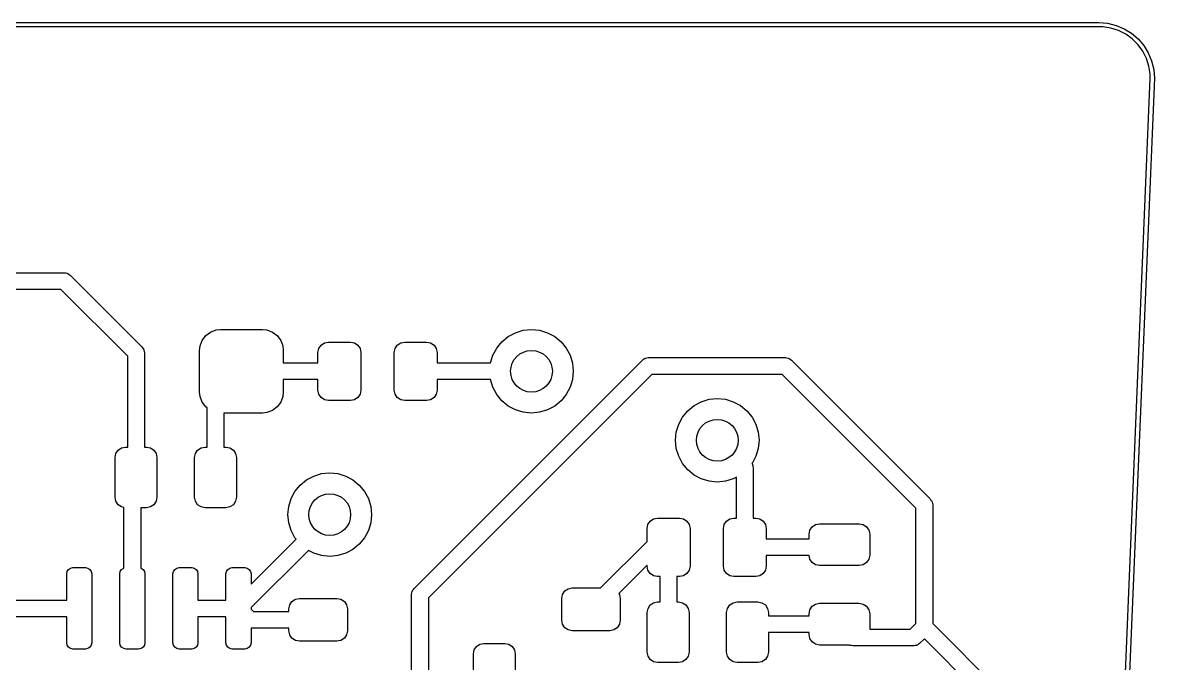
# Model space of a CAD drawing. Extents: x 5.2 to 6.82, y -5.24 to -1.89.
# Drawn here: x 5.751 to 6.817, y -2.495 to -1.892 of the extents above; entities that cross this region are included whole.
import ezdxf

# ---------------------------------------------------------------- set-up
doc = ezdxf.new("R2010")
doc.units = 0
doc.header["$MEASUREMENT"] = 0
doc.layers.add('BLACK', color=7, linetype='CONTINUOUS')

msp = doc.modelspace()

# ---------------------------------------------------------------- linework, layer by layer
at = {"layer": 'BLACK', "linetype": 'CONTINUOUS'}
for p, q in [((5.25473, -1.89161), (6.76443, -1.89161)), ((6.76443, -1.89555), (5.25473, -1.89555)), ((6.76443, -1.89161), (6.7726, -1.89225)), ((6.76823, -1.89555), (6.76443, -1.89555)), ((6.77573, -1.89674), (6.76823, -1.89555)), ((6.7726, -1.89225), (6.78057, -1.89417)), ((6.78296, -1.89908), (6.77573, -1.89674)), ((6.78057, -1.89417), (6.78814, -1.8973)), ((6.78814, -1.8973), (6.79512, -1.90158)), ((6.78973, -1.90253), (6.78296, -1.89908)), ((6.79588, -1.907), (6.78973, -1.90253)), ((6.79512, -1.90158), (6.80135, -1.9069)), ((6.80126, -1.91237), (6.79588, -1.907)), ((6.80135, -1.9069), (6.80667, -1.91313)), ((6.80572, -1.91852), (6.80126, -1.91237)), ((6.80917, -1.92529), (6.80572, -1.91852)), ((6.80667, -1.91313), (6.81096, -1.92012)), ((6.81152, -1.93252), (6.80917, -1.92529)), ((6.81096, -1.92012), (6.81409, -1.92769)), ((6.81409, -1.92769), (6.816, -1.93566)), ((6.81271, -1.94003), (6.81152, -1.93252)), ((6.816, -1.93566), (6.81665, -1.94383)), ((6.68062, -5.12168), (6.81271, -1.9438)), ((6.81665, -1.94391), (6.68447, -5.12373)), ((6.81271, -1.9438), (6.81271, -1.94003)), ((6.81665, -1.94383), (6.81663, -1.94387)), ((6.81663, -1.94387), (6.81665, -1.94391)), ((6.81665, -1.94383), (6.81665, -1.94383)), ((5.505, -2.12713), (5.79, -2.12713)), ((5.79, -2.12713), (5.79129, -2.12742)), ((5.79129, -2.12742), (5.7926, -2.12757)), ((5.7926, -2.12757), (5.79298, -2.12781)), ((5.79298, -2.12781), (5.79342, -2.12791)), ((5.79342, -2.12791), (5.79445, -2.12873)), ((5.79445, -2.12873), (5.79557, -2.12943)), ((5.79557, -2.12943), (5.86317, -2.19703)), ((5.78674, -2.14287), (5.50826, -2.14287)), ((5.84972, -2.20586), (5.78674, -2.14287)), ((5.92325, -2.1864), (5.92773, -2.18304)), ((5.92773, -2.18304), (5.93298, -2.18108)), ((5.93298, -2.18108), (5.93717, -2.18063)), ((5.93717, -2.18063), (5.97654, -2.18063)), ((5.97654, -2.18063), (5.98072, -2.18108)), ((5.98072, -2.18108), (5.98597, -2.18304)), ((5.98597, -2.18304), (5.99045, -2.1864)), ((6.20813, -2.18726), (6.21493, -2.18363)), ((6.21493, -2.18363), (6.22232, -2.18139)), ((6.22232, -2.18139), (6.23, -2.18063)), ((6.23, -2.18063), (6.23768, -2.18139)), ((6.23768, -2.18139), (6.24507, -2.18363)), ((6.24507, -2.18363), (6.25187, -2.18726)), ((5.91793, -2.19613), (5.91989, -2.19088)), ((5.91989, -2.19088), (5.92325, -2.1864)), ((5.99045, -2.1864), (5.99381, -2.19088)), ((5.99381, -2.19088), (5.99577, -2.19613)), ((6.02965, -2.19852), (6.03178, -2.19532)), ((6.03178, -2.19532), (6.03497, -2.19319)), ((6.03497, -2.19319), (6.03874, -2.19244)), ((6.03874, -2.19244), (6.05941, -2.19244)), ((6.05941, -2.19244), (6.06318, -2.19319)), ((6.06318, -2.19319), (6.06637, -2.19532)), ((6.06637, -2.19532), (6.0685, -2.19852)), ((6.1015, -2.19852), (6.10363, -2.19532)), ((6.10363, -2.19532), (6.10682, -2.19319)), ((6.10682, -2.19319), (6.11059, -2.19244)), ((6.11059, -2.19244), (6.13126, -2.19244)), ((6.13126, -2.19244), (6.13503, -2.19319)), ((6.13503, -2.19319), (6.13822, -2.19532)), ((6.13822, -2.19532), (6.14035, -2.19852)), ((6.19726, -2.19813), (6.20216, -2.19216)), ((6.20216, -2.19216), (6.20813, -2.18726)), ((6.25187, -2.18726), (6.25784, -2.19216)), ((6.25784, -2.19216), (6.26274, -2.19813)), ((5.84972, -2.29146), (5.84972, -2.20586)), ((5.86317, -2.19703), (5.86387, -2.19815)), ((5.86387, -2.19815), (5.86469, -2.19918)), ((5.86469, -2.19918), (5.86479, -2.19962)), ((5.86479, -2.19962), (5.86503, -2.2)), ((5.86503, -2.2), (5.86518, -2.20131)), ((5.86518, -2.20131), (5.86547, -2.2026)), ((5.86547, -2.2026), (5.86547, -2.29146)), ((5.91748, -2.20031), (5.91793, -2.19613)), ((5.91748, -2.23969), (5.91748, -2.20031)), ((5.99577, -2.19613), (5.99622, -2.20031)), ((5.99622, -2.20031), (5.99622, -2.21213)), ((6.0289, -2.20228), (6.02965, -2.19852)), ((6.0289, -2.21213), (6.0289, -2.20228)), ((6.0685, -2.19852), (6.06925, -2.20228)), ((6.06925, -2.20228), (6.06925, -2.23772)), ((6.10075, -2.20228), (6.1015, -2.19852)), ((6.10075, -2.23772), (6.10075, -2.20228)), ((6.14035, -2.19852), (6.1411, -2.20228)), ((6.1411, -2.20228), (6.1411, -2.21213)), ((6.19145, -2.21213), (6.19363, -2.20493)), ((6.19363, -2.20493), (6.19726, -2.19813)), ((6.26274, -2.19813), (6.26637, -2.20493)), ((6.26637, -2.20493), (6.26861, -2.21232)), ((5.99622, -2.21213), (6.0289, -2.21213)), ((6.11943, -2.42443), (6.33443, -2.20943)), ((6.1411, -2.21213), (6.19145, -2.21213)), ((6.26861, -2.21232), (6.26937, -2.22)), ((6.33443, -2.20943), (6.33555, -2.20873)), ((6.33555, -2.20873), (6.33658, -2.20791)), ((6.33658, -2.20791), (6.33702, -2.20781)), ((6.33702, -2.20781), (6.3374, -2.20757)), ((6.3374, -2.20757), (6.33871, -2.20742)), ((6.33871, -2.20742), (6.34, -2.20713)), ((6.34, -2.20713), (6.46925, -2.20713)), ((6.46925, -2.20713), (6.47054, -2.20742)), ((6.47054, -2.20742), (6.47185, -2.20757)), ((6.47185, -2.20757), (6.47223, -2.20781)), ((6.47223, -2.20781), (6.47267, -2.20791)), ((6.47267, -2.20791), (6.4737, -2.20873)), ((6.4737, -2.20873), (6.47482, -2.20943)), ((6.47482, -2.20943), (6.60557, -2.34018)), ((6.34326, -2.22287), (6.13287, -2.43326)), ((6.26861, -2.22768), (6.26637, -2.23507)), ((6.26937, -2.22), (6.26861, -2.22768)), ((6.46599, -2.22287), (6.34326, -2.22287)), ((6.59213, -2.34901), (6.46599, -2.22287)), ((6.0289, -2.22787), (5.99622, -2.22787)), ((5.99622, -2.22787), (5.99622, -2.23969)), ((6.0289, -2.23772), (6.0289, -2.22787)), ((6.02965, -2.24148), (6.0289, -2.23772)), ((6.06925, -2.23772), (6.0685, -2.24148)), ((6.1015, -2.24148), (6.10075, -2.23772)), ((6.1411, -2.23772), (6.14035, -2.24148)), ((6.19145, -2.22787), (6.1411, -2.22787)), ((6.1411, -2.22787), (6.1411, -2.23772)), ((6.19363, -2.23507), (6.19145, -2.22787)), ((6.19726, -2.24187), (6.19363, -2.23507)), ((6.26637, -2.23507), (6.26274, -2.24187)), ((5.91793, -2.24387), (5.91748, -2.23969)), ((5.91989, -2.24912), (5.91793, -2.24387)), ((5.99577, -2.24387), (5.99381, -2.24912)), ((5.99622, -2.23969), (5.99577, -2.24387)), ((6.03178, -2.24468), (6.02965, -2.24148)), ((6.03497, -2.24681), (6.03178, -2.24468)), ((6.03874, -2.24756), (6.03497, -2.24681)), ((6.05941, -2.24756), (6.03874, -2.24756)), ((6.06318, -2.24681), (6.05941, -2.24756)), ((6.06637, -2.24468), (6.06318, -2.24681)), ((6.0685, -2.24148), (6.06637, -2.24468)), ((6.10363, -2.24468), (6.1015, -2.24148)), ((6.10682, -2.24681), (6.10363, -2.24468)), ((6.11059, -2.24756), (6.10682, -2.24681)), ((6.13126, -2.24756), (6.11059, -2.24756)), ((6.13503, -2.24681), (6.13126, -2.24756)), ((6.13822, -2.24468), (6.13503, -2.24681)), ((6.14035, -2.24148), (6.13822, -2.24468)), ((6.20216, -2.24784), (6.19726, -2.24187)), ((6.20813, -2.25274), (6.20216, -2.24784)), ((6.25784, -2.24784), (6.25187, -2.25274)), ((6.26274, -2.24187), (6.25784, -2.24784)), ((6.38313, -2.25226), (6.38993, -2.24863)), ((6.38993, -2.24863), (6.39732, -2.24639)), ((6.39732, -2.24639), (6.405, -2.24563)), ((6.405, -2.24563), (6.41268, -2.24639)), ((6.41268, -2.24639), (6.42007, -2.24863)), ((6.42007, -2.24863), (6.42687, -2.25226)), ((5.92325, -2.2536), (5.91989, -2.24912)), ((5.92453, -2.25456), (5.92325, -2.2536)), ((5.92453, -2.29146), (5.92453, -2.25456)), ((5.97654, -2.25937), (5.94028, -2.25937)), ((5.94028, -2.25937), (5.94028, -2.29146)), ((5.98072, -2.25892), (5.97654, -2.25937)), ((5.98597, -2.25696), (5.98072, -2.25892)), ((5.99045, -2.2536), (5.98597, -2.25696)), ((5.99381, -2.24912), (5.99045, -2.2536)), ((6.21493, -2.25637), (6.20813, -2.25274)), ((6.22232, -2.25861), (6.21493, -2.25637)), ((6.23, -2.25937), (6.22232, -2.25861)), ((6.23768, -2.25861), (6.23, -2.25937)), ((6.24507, -2.25637), (6.23768, -2.25861)), ((6.25187, -2.25274), (6.24507, -2.25637)), ((6.37226, -2.26313), (6.37716, -2.25716)), ((6.37716, -2.25716), (6.38313, -2.25226)), ((6.42687, -2.25226), (6.43284, -2.25716)), ((6.43284, -2.25716), (6.43774, -2.26313)), ((6.36639, -2.27732), (6.36863, -2.26993)), ((6.36863, -2.26993), (6.37226, -2.26313)), ((6.43774, -2.26313), (6.44137, -2.26993)), ((6.44137, -2.26993), (6.44361, -2.27732)), ((6.36563, -2.285), (6.36639, -2.27732)), ((6.44361, -2.27732), (6.44437, -2.285)), ((5.84399, -2.29221), (5.84776, -2.29146)), ((5.84776, -2.29146), (5.84972, -2.29146)), ((5.86547, -2.29146), (5.86744, -2.29146)), ((5.86744, -2.29146), (5.87121, -2.29221)), ((5.91879, -2.29221), (5.92256, -2.29146)), ((5.92256, -2.29146), (5.92453, -2.29146)), ((5.94028, -2.29146), (5.94224, -2.29146)), ((5.94224, -2.29146), (5.94601, -2.29221)), ((6.36639, -2.29268), (6.36563, -2.285)), ((6.44437, -2.285), (6.44361, -2.29268)), ((5.83791, -2.3013), (5.83866, -2.29753)), ((5.83791, -2.3387), (5.83791, -2.3013)), ((5.83866, -2.29753), (5.8408, -2.29434)), ((5.8408, -2.29434), (5.84399, -2.29221)), ((5.87121, -2.29221), (5.8744, -2.29434)), ((5.8744, -2.29434), (5.87653, -2.29753)), ((5.87653, -2.29753), (5.87728, -2.3013)), ((5.87728, -2.3013), (5.87728, -2.3387)), ((5.91272, -2.3013), (5.91347, -2.29753)), ((5.91272, -2.3387), (5.91272, -2.3013)), ((5.91347, -2.29753), (5.9156, -2.29434)), ((5.9156, -2.29434), (5.91879, -2.29221)), ((5.94601, -2.29221), (5.9492, -2.29434)), ((5.9492, -2.29434), (5.95134, -2.29753)), ((5.95134, -2.29753), (5.95209, -2.3013)), ((5.95209, -2.3013), (5.95209, -2.3387)), ((6.36863, -2.30007), (6.36639, -2.29268)), ((6.37226, -2.30687), (6.36863, -2.30007)), ((6.44137, -2.30007), (6.43774, -2.30687)), ((6.44361, -2.29268), (6.44137, -2.30007)), ((6.37716, -2.31284), (6.37226, -2.30687)), ((6.38313, -2.31774), (6.37716, -2.31284)), ((6.43774, -2.30687), (6.43763, -2.307)), ((6.43763, -2.307), (6.43809, -2.30758)), ((6.43809, -2.30758), (6.43819, -2.30802)), ((6.43819, -2.30802), (6.43843, -2.3084)), ((6.43843, -2.3084), (6.43858, -2.30971)), ((6.43858, -2.30971), (6.43887, -2.311)), ((6.43887, -2.311), (6.43887, -2.35819)), ((6.01216, -2.32716), (6.01813, -2.32226)), ((6.01813, -2.32226), (6.02493, -2.31863)), ((6.02493, -2.31863), (6.03232, -2.31639)), ((6.03232, -2.31639), (6.04, -2.31563)), ((6.04, -2.31563), (6.04768, -2.31639)), ((6.04768, -2.31639), (6.05507, -2.31863)), ((6.05507, -2.31863), (6.06187, -2.32226)), ((6.06187, -2.32226), (6.06784, -2.32716)), ((6.38993, -2.32137), (6.38313, -2.31774)), ((6.39732, -2.32361), (6.38993, -2.32137)), ((6.405, -2.32437), (6.39732, -2.32361)), ((6.41268, -2.32361), (6.405, -2.32437)), ((6.42007, -2.32137), (6.41268, -2.32361)), ((6.42313, -2.31974), (6.42007, -2.32137)), ((6.42313, -2.35819), (6.42313, -2.31974)), ((6.00363, -2.33993), (6.00726, -2.33313)), ((6.00726, -2.33313), (6.01216, -2.32716)), ((6.06784, -2.32716), (6.07274, -2.33313)), ((6.07274, -2.33313), (6.07637, -2.33993)), ((5.83866, -2.34247), (5.83791, -2.3387)), ((5.8408, -2.34566), (5.83866, -2.34247)), ((5.87653, -2.34247), (5.8744, -2.34566)), ((5.87728, -2.3387), (5.87653, -2.34247)), ((5.91347, -2.34247), (5.91272, -2.3387)), ((5.9156, -2.34566), (5.91347, -2.34247)), ((5.95134, -2.34247), (5.9492, -2.34566)), ((5.95209, -2.3387), (5.95134, -2.34247)), ((6.00139, -2.34732), (6.00363, -2.33993)), ((6.07637, -2.33993), (6.07861, -2.34732)), ((6.60557, -2.34018), (6.60627, -2.3413)), ((6.60627, -2.3413), (6.60709, -2.34233)), ((6.60709, -2.34233), (6.60719, -2.34277)), ((6.60719, -2.34277), (6.60743, -2.34315)), ((6.60743, -2.34315), (6.60758, -2.34446)), ((6.60758, -2.34446), (6.60787, -2.34575)), ((5.84399, -2.34779), (5.8408, -2.34566)), ((5.8462, -2.34823), (5.84399, -2.34779)), ((5.8462, -2.40531), (5.8462, -2.34823)), ((5.86744, -2.34854), (5.86195, -2.34854)), ((5.86195, -2.34854), (5.86195, -2.40531)), ((5.87121, -2.34779), (5.86744, -2.34854)), ((5.8744, -2.34566), (5.87121, -2.34779)), ((5.91879, -2.34779), (5.9156, -2.34566)), ((5.92256, -2.34854), (5.91879, -2.34779)), ((5.94224, -2.34854), (5.92256, -2.34854)), ((5.94601, -2.34779), (5.94224, -2.34854)), ((5.9492, -2.34566), (5.94601, -2.34779)), ((6.00063, -2.355), (6.00139, -2.34732)), ((6.00139, -2.36268), (6.00063, -2.355)), ((6.07861, -2.34732), (6.07937, -2.355)), ((6.07937, -2.355), (6.07861, -2.36268)), ((6.59213, -2.45749), (6.59213, -2.34901)), ((6.60787, -2.34575), (6.60787, -2.45749)), ((6.00363, -2.37007), (6.00139, -2.36268)), ((6.07861, -2.36268), (6.07637, -2.37007)), ((6.33897, -2.36803), (6.33972, -2.36426)), ((6.33972, -2.36426), (6.34186, -2.36107)), ((6.34186, -2.36107), (6.34505, -2.35894)), ((6.34505, -2.35894), (6.34881, -2.35819)), ((6.34881, -2.35819), (6.36948, -2.35819)), ((6.36948, -2.35819), (6.37325, -2.35894)), ((6.37325, -2.35894), (6.37644, -2.36107)), ((6.37644, -2.36107), (6.37858, -2.36426)), ((6.37858, -2.36426), (6.37933, -2.36803)), ((6.41082, -2.36803), (6.41157, -2.36426)), ((6.41157, -2.36426), (6.41371, -2.36107)), ((6.41371, -2.36107), (6.4169, -2.35894)), ((6.4169, -2.35894), (6.42067, -2.35819)), ((6.42067, -2.35819), (6.42313, -2.35819)), ((6.43887, -2.35819), (6.44133, -2.35819)), ((6.44133, -2.35819), (6.4451, -2.35894)), ((6.4451, -2.35894), (6.44829, -2.36107)), ((6.44829, -2.36107), (6.45043, -2.36426)), ((6.45043, -2.36426), (6.45118, -2.36803)), ((6.49434, -2.36654), (6.49753, -2.36441)), ((6.49753, -2.36441), (6.5013, -2.36366)), ((6.5013, -2.36366), (6.5387, -2.36366)), ((6.5387, -2.36366), (6.54247, -2.36441)), ((6.54247, -2.36441), (6.54566, -2.36654)), ((6.00726, -2.37687), (6.00363, -2.37007)), ((6.00822, -2.37803), (6.00726, -2.37687)), ((6.07274, -2.37687), (6.06784, -2.38284)), ((6.07637, -2.37007), (6.07274, -2.37687)), ((6.33897, -2.38019), (6.33897, -2.36803)), ((6.37933, -2.36803), (6.37933, -2.40346)), ((6.41082, -2.40346), (6.41082, -2.36803)), ((6.45118, -2.36803), (6.45118, -2.37787)), ((6.49146, -2.3735), (6.49221, -2.36974)), ((6.49146, -2.37787), (6.49146, -2.3735)), ((6.49221, -2.36974), (6.49434, -2.36654)), ((6.54566, -2.36654), (6.54779, -2.36974)), ((6.54779, -2.36974), (6.54854, -2.3735)), ((6.54854, -2.3735), (6.54854, -2.39319)), ((5.96589, -2.42036), (6.00822, -2.37803)), ((6.06784, -2.38284), (6.06187, -2.38774)), ((6.29512, -2.42405), (6.33897, -2.38019)), ((6.45118, -2.37787), (6.49146, -2.37787)), ((6.01986, -2.38866), (5.96589, -2.44263)), ((6.02493, -2.39137), (6.01986, -2.38866)), ((6.03232, -2.39361), (6.02493, -2.39137)), ((6.04, -2.39437), (6.03232, -2.39361)), ((6.04768, -2.39361), (6.04, -2.39437)), ((6.05507, -2.39137), (6.04768, -2.39361)), ((6.06187, -2.38774), (6.05507, -2.39137)), ((6.49154, -2.39362), (6.45118, -2.39362)), ((6.45118, -2.39362), (6.45118, -2.40346)), ((6.49221, -2.39696), (6.49154, -2.39362)), ((6.49434, -2.40015), (6.49221, -2.39696)), ((6.54779, -2.39696), (6.54566, -2.40015)), ((6.54854, -2.39319), (6.54779, -2.39696)), ((5.79226, -2.41083), (5.79271, -2.40857)), ((5.79271, -2.40857), (5.79399, -2.40665)), ((5.79399, -2.40665), (5.79591, -2.40537)), ((5.79591, -2.40537), (5.79817, -2.40492)), ((5.79817, -2.40492), (5.80998, -2.40492)), ((5.80998, -2.40492), (5.81224, -2.40537)), ((5.81224, -2.40537), (5.81416, -2.40665)), ((5.81416, -2.40665), (5.81544, -2.40857)), ((5.81544, -2.40857), (5.81589, -2.41083)), ((5.84226, -2.41083), (5.84271, -2.40857)), ((5.84271, -2.40857), (5.84399, -2.40665)), ((5.84399, -2.40665), (5.84591, -2.40537)), ((5.84591, -2.40537), (5.8462, -2.40531)), ((5.86195, -2.40531), (5.86224, -2.40537)), ((5.86224, -2.40537), (5.86416, -2.40665)), ((5.86416, -2.40665), (5.86544, -2.40857)), ((5.86544, -2.40857), (5.86589, -2.41083)), ((5.89226, -2.41083), (5.89271, -2.40857)), ((5.89271, -2.40857), (5.89399, -2.40665)), ((5.89399, -2.40665), (5.89591, -2.40537)), ((5.89591, -2.40537), (5.89817, -2.40492)), ((5.89817, -2.40492), (5.90998, -2.40492)), ((5.90998, -2.40492), (5.91224, -2.40537)), ((5.91224, -2.40537), (5.91416, -2.40665)), ((5.91416, -2.40665), (5.91544, -2.40857)), ((5.91544, -2.40857), (5.91589, -2.41083)), ((5.94226, -2.41083), (5.94271, -2.40857)), ((5.94271, -2.40857), (5.94399, -2.40665)), ((5.94399, -2.40665), (5.94591, -2.40537)), ((5.94591, -2.40537), (5.94817, -2.40492)), ((5.94817, -2.40492), (5.95998, -2.40492)), ((5.95998, -2.40492), (5.96224, -2.40537)), ((5.96224, -2.40537), (5.96416, -2.40665)), ((5.96416, -2.40665), (5.96544, -2.40857)), ((5.96544, -2.40857), (5.96589, -2.41083)), ((6.33897, -2.40246), (6.31225, -2.42918)), ((6.33897, -2.40346), (6.33897, -2.40246)), ((6.33972, -2.40723), (6.33897, -2.40346)), ((6.34186, -2.41042), (6.33972, -2.40723)), ((6.37858, -2.40723), (6.37644, -2.41042)), ((6.37933, -2.40346), (6.37858, -2.40723)), ((6.41157, -2.40723), (6.41082, -2.40346)), ((6.41371, -2.41042), (6.41157, -2.40723)), ((6.45043, -2.40723), (6.44829, -2.41042)), ((6.45118, -2.40346), (6.45043, -2.40723)), ((6.49753, -2.40228), (6.49434, -2.40015)), ((6.5013, -2.40303), (6.49753, -2.40228)), ((6.5387, -2.40303), (6.5013, -2.40303)), ((6.54247, -2.40228), (6.5387, -2.40303)), ((6.54566, -2.40015), (6.54247, -2.40228)), ((5.79226, -2.43547), (5.79226, -2.41083)), ((5.81589, -2.41083), (5.81589, -2.47579)), ((5.84226, -2.47579), (5.84226, -2.41083)), ((5.86589, -2.41083), (5.86589, -2.47579)), ((5.89226, -2.47579), (5.89226, -2.41083)), ((5.91589, -2.41083), (5.91589, -2.43543)), ((5.94226, -2.43543), (5.94226, -2.41083)), ((5.96589, -2.41083), (5.96589, -2.42036)), ((6.34505, -2.41256), (6.34186, -2.41042)), ((6.34881, -2.41331), (6.34505, -2.41256)), ((6.35128, -2.41331), (6.34881, -2.41331)), ((6.35128, -2.4372), (6.35128, -2.41331)), ((6.36948, -2.41331), (6.36702, -2.41331)), ((6.36702, -2.41331), (6.36702, -2.4372)), ((6.37325, -2.41256), (6.36948, -2.41331)), ((6.37644, -2.41042), (6.37325, -2.41256)), ((6.4169, -2.41256), (6.41371, -2.41042)), ((6.42067, -2.41331), (6.4169, -2.41256)), ((6.44133, -2.41331), (6.42067, -2.41331)), ((6.4451, -2.41256), (6.44133, -2.41331)), ((6.44829, -2.41042), (6.4451, -2.41256)), ((6.11713, -2.43), (6.11742, -2.42871)), ((6.11713, -2.52674), (6.11713, -2.43)), ((6.11742, -2.42871), (6.11757, -2.4274)), ((6.11757, -2.4274), (6.11781, -2.42702)), ((6.11781, -2.42702), (6.11791, -2.42658)), ((6.11791, -2.42658), (6.11873, -2.42555)), ((6.11873, -2.42555), (6.11943, -2.42443)), ((6.25852, -2.43389), (6.25926, -2.43012)), ((6.25926, -2.43012), (6.2614, -2.42693)), ((6.2614, -2.42693), (6.26459, -2.4248)), ((6.26459, -2.4248), (6.26836, -2.42405)), ((6.26836, -2.42405), (6.29512, -2.42405)), ((6.31225, -2.42918), (6.31288, -2.43012)), ((6.31288, -2.43012), (6.31363, -2.43389)), ((5.74063, -2.43547), (5.79226, -2.43547)), ((5.91589, -2.43543), (5.94226, -2.43543)), ((6.00152, -2.44374), (6.00226, -2.43997)), ((6.00226, -2.43997), (6.0044, -2.43678)), ((6.0044, -2.43678), (6.00759, -2.43465)), ((6.00759, -2.43465), (6.01136, -2.4339)), ((6.01136, -2.4339), (6.04679, -2.4339)), ((6.04679, -2.4339), (6.05056, -2.43465)), ((6.05056, -2.43465), (6.05375, -2.43678)), ((6.05375, -2.43678), (6.05588, -2.43997)), ((6.05588, -2.43997), (6.05663, -2.44374)), ((6.13287, -2.43326), (6.13287, -2.53)), ((6.25852, -2.45456), (6.25852, -2.43389)), ((6.31363, -2.43389), (6.31363, -2.45456)), ((6.33974, -2.44328), (6.34187, -2.44009)), ((6.34187, -2.44009), (6.34506, -2.43795)), ((6.34506, -2.43795), (6.34883, -2.4372)), ((6.34883, -2.4372), (6.35128, -2.4372)), ((6.36702, -2.4372), (6.36852, -2.4372)), ((6.36852, -2.4372), (6.37228, -2.43795)), ((6.37228, -2.43795), (6.37548, -2.44009)), ((6.37548, -2.44009), (6.37761, -2.44328)), ((6.41454, -2.44328), (6.41667, -2.44009)), ((6.41667, -2.44009), (6.41987, -2.43795)), ((6.41987, -2.43795), (6.42363, -2.4372)), ((6.42363, -2.4372), (6.44332, -2.4372)), ((6.44332, -2.4372), (6.44709, -2.43795)), ((6.44709, -2.43795), (6.45028, -2.44009)), ((6.45028, -2.44009), (6.45241, -2.44328)), ((6.49434, -2.44135), (6.49753, -2.43921)), ((6.49753, -2.43921), (6.5013, -2.43846)), ((6.5013, -2.43846), (6.5387, -2.43846)), ((6.5387, -2.43846), (6.54247, -2.43921)), ((6.54247, -2.43921), (6.54566, -2.44135)), ((5.79226, -2.45122), (5.73502, -2.45122)), ((5.79226, -2.47579), (5.79226, -2.45122)), ((5.94226, -2.45118), (5.91589, -2.45118)), ((5.91589, -2.45118), (5.91589, -2.47579)), ((5.94226, -2.47579), (5.94226, -2.45118)), ((5.96589, -2.44263), (5.96589, -2.44398)), ((5.96589, -2.44398), (5.9681, -2.4462)), ((5.9681, -2.4462), (6.00152, -2.4462)), ((6.00152, -2.4462), (6.00152, -2.44374)), ((6.05663, -2.44374), (6.05663, -2.46441)), ((6.33899, -2.44705), (6.33974, -2.44328)), ((6.33899, -2.48445), (6.33899, -2.44705)), ((6.37761, -2.44328), (6.37836, -2.44705)), ((6.37836, -2.44705), (6.37836, -2.48445)), ((6.41379, -2.44705), (6.41454, -2.44328)), ((6.41379, -2.48445), (6.41379, -2.44705)), ((6.45241, -2.44328), (6.45316, -2.44705)), ((6.45316, -2.44705), (6.45316, -2.45028)), ((6.45316, -2.45028), (6.49146, -2.45028)), ((6.49146, -2.44831), (6.49221, -2.44454)), ((6.49146, -2.45028), (6.49146, -2.44831)), ((6.49221, -2.44454), (6.49434, -2.44135)), ((6.54566, -2.44135), (6.54779, -2.44454)), ((6.54779, -2.44454), (6.54854, -2.44831)), ((6.54854, -2.44831), (6.54854, -2.46287)), ((6.00152, -2.46195), (5.96589, -2.46195)), ((5.96589, -2.46195), (5.96589, -2.47579)), ((6.00152, -2.46441), (6.00152, -2.46195)), ((6.25926, -2.45833), (6.25852, -2.45456)), ((6.2614, -2.46152), (6.25926, -2.45833)), ((6.26459, -2.46365), (6.2614, -2.46152)), ((6.31075, -2.46152), (6.30756, -2.46365)), ((6.31288, -2.45833), (6.31075, -2.46152)), ((6.31363, -2.45456), (6.31288, -2.45833)), ((6.58674, -2.46287), (6.59213, -2.45749)), ((6.60787, -2.45749), (6.67057, -2.52018)), ((6.00226, -2.46818), (6.00152, -2.46441)), ((6.0044, -2.47137), (6.00226, -2.46818)), ((6.00759, -2.4735), (6.0044, -2.47137)), ((6.05375, -2.47137), (6.05056, -2.4735)), ((6.05588, -2.46818), (6.05375, -2.47137)), ((6.05663, -2.46441), (6.05588, -2.46818)), ((6.26836, -2.4644), (6.26459, -2.46365)), ((6.30379, -2.4644), (6.26836, -2.4644)), ((6.30756, -2.46365), (6.30379, -2.4644)), ((6.49146, -2.46602), (6.45316, -2.46602)), ((6.45316, -2.46602), (6.45316, -2.48445)), ((6.49146, -2.46799), (6.49146, -2.46602)), ((6.49221, -2.47176), (6.49146, -2.46799)), ((6.49434, -2.47495), (6.49221, -2.47176)), ((6.54854, -2.46287), (6.58674, -2.46287)), ((6.6, -2.47188), (6.59557, -2.47632)), ((6.65713, -2.52901), (6.6, -2.47188)), ((5.79271, -2.47805), (5.79226, -2.47579)), ((5.79399, -2.47996), (5.79271, -2.47805)), ((5.79591, -2.48124), (5.79399, -2.47996)), ((5.79817, -2.48169), (5.79591, -2.48124)), ((5.80998, -2.48169), (5.79817, -2.48169)), ((5.81224, -2.48124), (5.80998, -2.48169)), ((5.81416, -2.47996), (5.81224, -2.48124)), ((5.81544, -2.47805), (5.81416, -2.47996)), ((5.81589, -2.47579), (5.81544, -2.47805)), ((5.84271, -2.47805), (5.84226, -2.47579)), ((5.84399, -2.47996), (5.84271, -2.47805)), ((5.84591, -2.48124), (5.84399, -2.47996)), ((5.84817, -2.48169), (5.84591, -2.48124)), ((5.85998, -2.48169), (5.84817, -2.48169)), ((5.86224, -2.48124), (5.85998, -2.48169)), ((5.86416, -2.47996), (5.86224, -2.48124)), ((5.86544, -2.47805), (5.86416, -2.47996)), ((5.86589, -2.47579), (5.86544, -2.47805)), ((5.89271, -2.47805), (5.89226, -2.47579)), ((5.89399, -2.47996), (5.89271, -2.47805)), ((5.89591, -2.48124), (5.89399, -2.47996)), ((5.89817, -2.48169), (5.89591, -2.48124)), ((5.90998, -2.48169), (5.89817, -2.48169)), ((5.91224, -2.48124), (5.90998, -2.48169)), ((5.91416, -2.47996), (5.91224, -2.48124)), ((5.91544, -2.47805), (5.91416, -2.47996)), ((5.91589, -2.47579), (5.91544, -2.47805)), ((5.94271, -2.47805), (5.94226, -2.47579)), ((5.94399, -2.47996), (5.94271, -2.47805)), ((5.94591, -2.48124), (5.94399, -2.47996)), ((5.94817, -2.48169), (5.94591, -2.48124)), ((5.95998, -2.48169), (5.94817, -2.48169)), ((5.96224, -2.48124), (5.95998, -2.48169)), ((5.96416, -2.47996), (5.96224, -2.48124)), ((5.96544, -2.47805), (5.96416, -2.47996)), ((5.96589, -2.47579), (5.96544, -2.47805)), ((6.01136, -2.47425), (6.00759, -2.4735)), ((6.04679, -2.47425), (6.01136, -2.47425)), ((6.05056, -2.4735), (6.04679, -2.47425)), ((6.17531, -2.48609), (6.17606, -2.48233)), ((6.17606, -2.48233), (6.1782, -2.47913)), ((6.1782, -2.47913), (6.18139, -2.477)), ((6.18139, -2.477), (6.18516, -2.47625)), ((6.18516, -2.47625), (6.20484, -2.47625)), ((6.20484, -2.47625), (6.20861, -2.477)), ((6.20861, -2.477), (6.2118, -2.47913)), ((6.2118, -2.47913), (6.21394, -2.48233)), ((6.21394, -2.48233), (6.21469, -2.48609)), ((6.49753, -2.47709), (6.49434, -2.47495)), ((6.5013, -2.47783), (6.49753, -2.47709)), ((6.52917, -2.47783), (6.5013, -2.47783)), ((6.52918, -2.47784), (6.52917, -2.47783)), ((6.52962, -2.47794), (6.52918, -2.47784)), ((6.53, -2.47818), (6.52962, -2.47794)), ((6.53131, -2.47833), (6.53, -2.47818)), ((6.5326, -2.47862), (6.53131, -2.47833)), ((6.59, -2.47862), (6.5326, -2.47862)), ((6.59129, -2.47833), (6.59, -2.47862)), ((6.5926, -2.47818), (6.59129, -2.47833)), ((6.59298, -2.47794), (6.5926, -2.47818)), ((6.59342, -2.47784), (6.59298, -2.47794)), ((6.59445, -2.47702), (6.59342, -2.47784)), ((6.59557, -2.47632), (6.59445, -2.47702)), ((6.17531, -2.50578), (6.17531, -2.48609)), ((6.21469, -2.48609), (6.21469, -2.50449)), ((6.33974, -2.48822), (6.33899, -2.48445)), ((6.34187, -2.49141), (6.33974, -2.48822)), ((6.34506, -2.49354), (6.34187, -2.49141)), ((6.34883, -2.49429), (6.34506, -2.49354)), ((6.37228, -2.49354), (6.36852, -2.49429)), ((6.37548, -2.49141), (6.37228, -2.49354)), ((6.37761, -2.48822), (6.37548, -2.49141)), ((6.37836, -2.48445), (6.37761, -2.48822)), ((6.41454, -2.48822), (6.41379, -2.48445)), ((6.41667, -2.49141), (6.41454, -2.48822)), ((6.41987, -2.49354), (6.41667, -2.49141)), ((6.42363, -2.49429), (6.41987, -2.49354)), ((6.44709, -2.49354), (6.44332, -2.49429)), ((6.45028, -2.49141), (6.44709, -2.49354)), ((6.45241, -2.48822), (6.45028, -2.49141)), ((6.45316, -2.48445), (6.45241, -2.48822)), ((6.36852, -2.49429), (6.34883, -2.49429)), ((6.44332, -2.49429), (6.42363, -2.49429))]:
    msp.add_line(p, q, dxfattribs=at)
at = {"layer": 'BLACK'}
for centre in [(6.23, -2.22), (6.405, -2.285), (6.04, -2.355)]:
    msp.add_circle(centre, 0.01969, dxfattribs=at)

doc.saveas('drawing.dxf')
